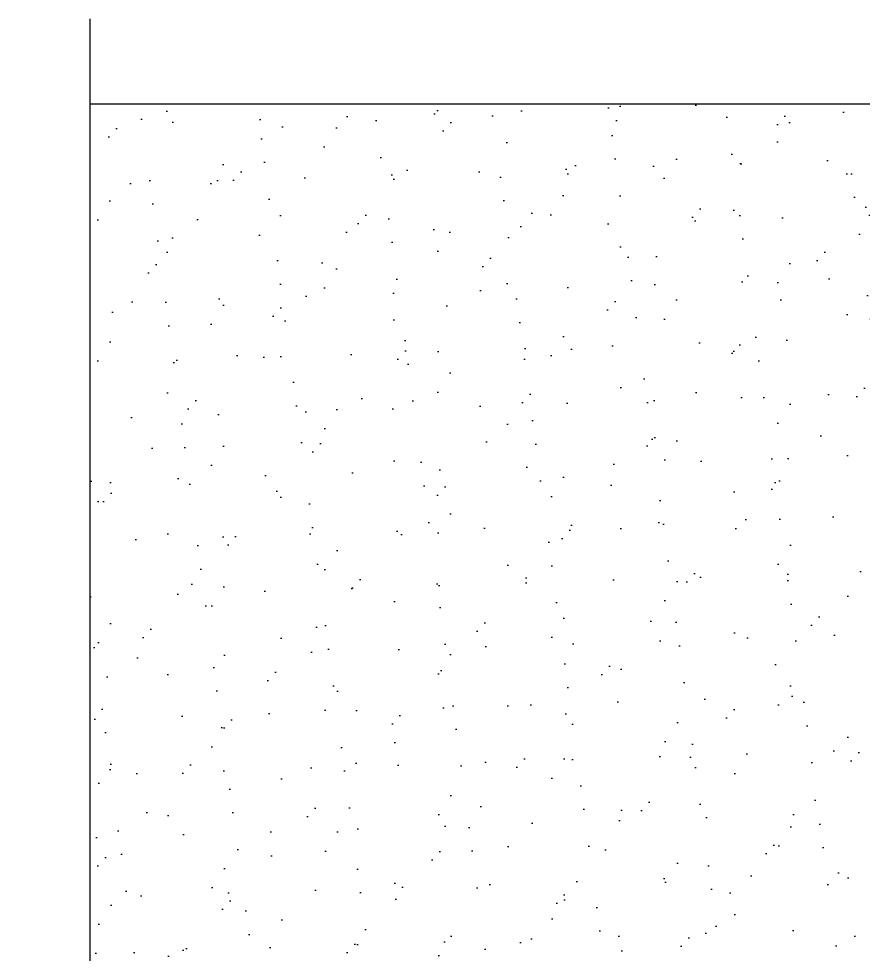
# Model space of a CAD drawing. Extents: x -202236 to 1002404, y -663931 to 1550022.
# Drawn here: x 24763.2 to 24810.6, y -356630 to -356577.5 of the extents above; entities that cross this region are included whole.
import ezdxf

# ---------------------------------------------------------------- set-up
doc = ezdxf.new("R2010")
doc.units = 0
for name, color, linetype in [('!ZN1-填充-8', 8, 'Continuous'), ('!ZN1-文字-7', 7, 'Continuous'), ('3符号', 173, 'Continuous')]:
    doc.layers.add(name, color=color, linetype=linetype)

# ---------------------------------------------------------------- blocks, each defined once
blk = doc.blocks.new('窗钢副框图块001')
at = {"layer": '!ZN1-填充-8'}
h = blk.add_hatch(dxfattribs=at)
h.set_pattern_fill('AR-SAND', color=8, scale=2, angle=180, style=0)
h.set_pattern_definition([(217.5, (186893.9683, 95623.297), (0.16000313, -4.89413237), [0, -3.8608, 0, -4.318, 0, -4.1275]), (187.5, (186893.968, 95623.297), (-4.49523283, -7.168251), [0, -2.0828, 0, -3.4798, 0, -1.3335]), (147.5, (186897.0925, 95623.297), (-7.9099237, -0.01437185), [0, -1.27, 0, -4.572, 0, -5.969]), (137.5, (186897.0925, 95623.297), (-7.63556452, -2.22929323), [0, -0.635, 0, -2.9972, 0, -3.429])])
edge = h.paths.add_edge_path()
edge.add_line((50, 134.649), (0, 134.649))
edge.add_line((0, 134.649), (0, 90))
edge.add_line((0, 90), (2.667, 90))
edge.add_arc((2.667, 88.667), 1.333, 0, 90, ccw=False)
edge.add_line((4, 88.667), (4, 77.505))
edge.add_line((4, 77.505), (14.5, 77.505))
edge.add_line((14.5, 77.505), (14.497, 74.019))
edge.add_line((14.497, 74.019), (19.5, 74))
edge.add_line((19.5, 74), (19.5, 66))
edge.add_line((19.5, 66), (14.5, 66))
edge.add_line((14.5, 66), (14.5, 62.494))
edge.add_line((14.5, 62.494), (4, 62.494))
edge.add_line((4, 62.494), (4, 59))
edge.add_arc((9, 59), 5, 180, 270)
edge.add_line((9, 54), (38.667, 54))
edge.add_arc((38.667, 52.667), 1.333, 0, 90, ccw=False)
edge.add_line((40, 52.667), (40, 50))
edge.add_line((40, 50), (50, 50))
edge.add_line((50, 50), (50, 134.649))
blk.add_lwpolyline([(50, 46), (50, 134.649)], dxfattribs=at)

msp = doc.modelspace()

# ---------------------------------------------------------------- linework, layer by layer
at = {"layer": '3符号'}
msp.add_lwpolyline([(24767.152, -356577.452), (24767.152, -356755.252), (24771.153, -356756.252), (24763.152, -356758.252), (24767.152, -356759.252), (24767.152, -356937.052)], dxfattribs=at)

# ---------------------------------------------------------------- block references
at = {"layer": '!ZN1-文字-7', "ltscale": 20, "rotation": 90}
msp.add_blockref('窗钢副框图块001', (24901.801, -356632.252), dxfattribs=at)

doc.saveas('drawing.dxf')
